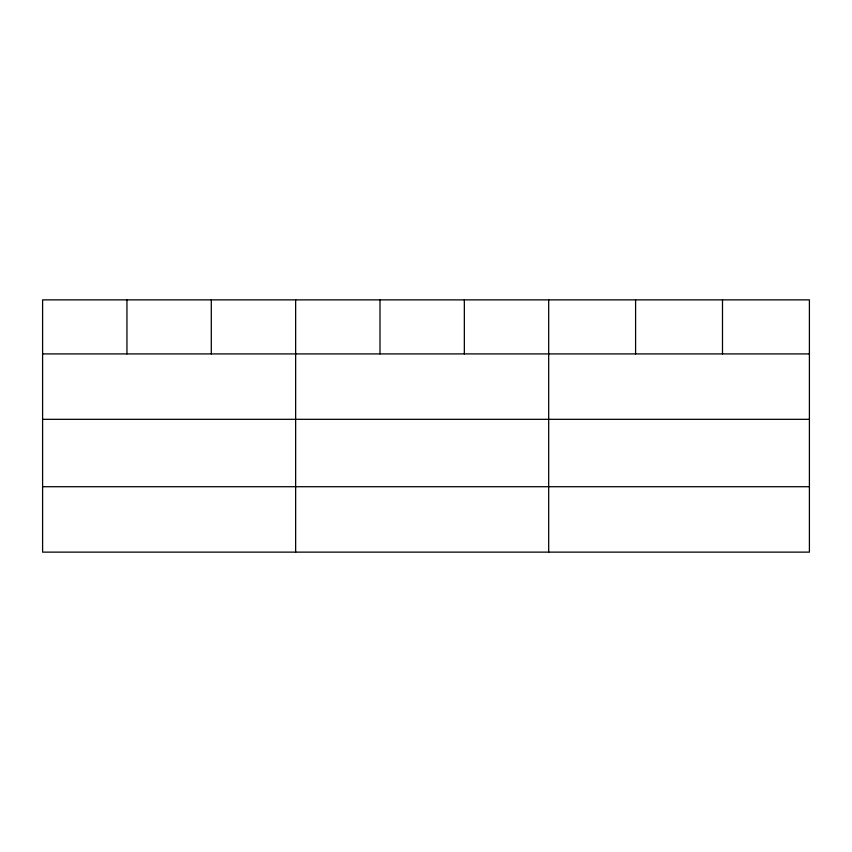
<?xml version="1.0" encoding="UTF-8"?>
<svg xmlns="http://www.w3.org/2000/svg" width="852" height="852" viewBox="0 0 852 852"><rect width="100%" height="100%" fill="white"/><g stroke="black" fill="none" stroke-linecap="round" stroke-linejoin="round"><path stroke-width="1.28" d="M809.4 419.322L809.4 299.872L42.6 299.872L42.6 552.128L809.4 552.128L809.4 419.322L42.6 419.322M42.6 353.91L809.4 353.91M42.6 486.716L809.4 486.716M722.496 299.872L722.496 353.91M635.592 299.872L635.592 353.91M548.688 299.872L548.688 552.128M464.34 299.872L464.34 353.91M379.992 299.872L379.992 353.91M295.644 299.872L295.644 552.128M211.296 299.872L211.296 353.91M126.948 299.872L126.948 353.91"/></g></svg>
